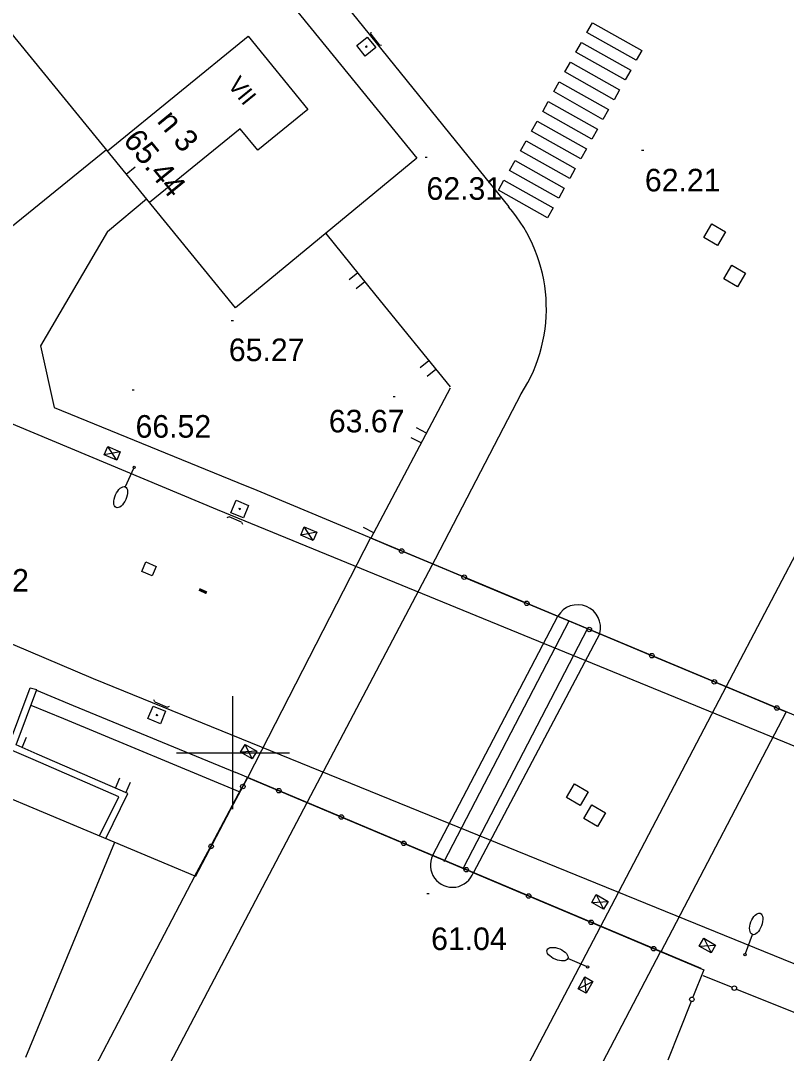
# Model space of a CAD drawing. Extents: x 506500 to 506851, y 4789550 to 4789800.
# Drawn here: x 506690.61 to 506724.49, y 4789636.69 to 4789682.42 of the extents above; entities that cross this region are included whole.
import ezdxf

# ---------------------------------------------------------------- set-up
doc = ezdxf.new("R2010")
doc.units = 0
for name, color, linetype in [('Alturas edific 1_500-TopEdi', 7, 'Continuous'), ('Arqueta alumbrado-SerAlu', 7, 'Continuous'), ('Arqueta saneamiento-SerSan', 7, 'Continuous'), ('Barandilla metalica-UrbCer', 7, 'Continuous'), ('Borde puente-ViaPue', 7, 'Continuous'), ('Bordillo-UrbAce', 7, 'Continuous'), ('Calles de 2 orden 1_500-TopCal', 7, 'Continuous'), ('cota punto 1_500 altimetria-AltAlt', 7, 'Continuous'), ('cota umbral-AltAlt', 7, 'Continuous'), ('Delim Alturas-UrbEdi', 7, 'Continuous'), ('Entrada en finca-UrbEdi', 7, 'Continuous'), ('Fachada-UrbEdi', 7, 'Continuous'), ('Farola-SerAlu', 7, 'Continuous'), ('Jardin bien definido-UrbJar', 7, 'Continuous'), ('Muro-UrbCer', 7, 'Continuous'), ('Numeros de portal 1_500-TopEdi', 7, 'Continuous'), ('Paso cebra peatones-SerCir', 7, 'Continuous'), ('punto 1_500 altimetria-AltAlt', 7, 'Continuous'), ('punto cuadricula 1_500-AltAlt', 7, 'Continuous'), ('punto umbral-AltAlt', 7, 'Continuous'), ('Seto-UrbCer', 7, 'Continuous'), ('Sumidero-SerSan', 7, 'Continuous')]:
    doc.layers.add(name, color=color, linetype=linetype)

msp = doc.modelspace()

# ---------------------------------------------------------------- linework, layer by layer
at = {"layer": 'Arqueta alumbrado-SerAlu'}
for p, q in [((506694.862, 4789662.96), (506694.462, 4789663.56)), ((506695.016, 4789663.329), (506694.308, 4789663.191)), ((506703.555, 4789659.405), (506703.155, 4789660.005)), ((506703.709, 4789659.774), (506703.001, 4789659.636)), ((506700.855, 4789649.722), (506700.535, 4789650.369)), ((506701.055, 4789650.069), (506700.335, 4789650.022)), ((506715.879, 4789643.369), (506716.599, 4789643.416)), ((506716.079, 4789643.716), (506716.399, 4789643.069)), ((506720.839, 4789641.78), (506721.159, 4789641.133)), ((506720.639, 4789641.433), (506721.359, 4789641.48)), ((506715.28, 4789639.548), (506715.927, 4789639.868)), ((506715.627, 4789639.348), (506715.58, 4789640.068))]:
    msp.add_line(p, q, dxfattribs=at)
for points in [[(506694.308, 4789663.191), (506694.462, 4789663.56), (506695.016, 4789663.329), (506694.862, 4789662.96)], [(506703.001, 4789659.636), (506703.155, 4789660.005), (506703.709, 4789659.774), (506703.555, 4789659.405)], [(506700.335, 4789650.022), (506700.535, 4789650.369), (506701.055, 4789650.069), (506700.855, 4789649.722)], [(506716.599, 4789643.416), (506716.399, 4789643.069), (506715.879, 4789643.369), (506716.079, 4789643.716)], [(506721.359, 4789641.48), (506721.159, 4789641.133), (506720.639, 4789641.433), (506720.839, 4789641.78)], [(506715.58, 4789640.068), (506715.927, 4789639.868), (506715.627, 4789639.348), (506715.28, 4789639.548)]]:
    msp.add_lwpolyline(points, close=True, dxfattribs=at)
at = {"layer": 'Arqueta saneamiento-SerSan'}
for points in [[(506721.448, 4789672.47), (506720.841, 4789672.819), (506721.192, 4789673.426), (506721.798, 4789673.075)], [(506722.334, 4789670.633), (506721.727, 4789670.982), (506722.078, 4789671.589), (506722.684, 4789671.238)], [(506695.965, 4789658.029), (506696.142, 4789658.447), (506696.598, 4789658.254), (506696.421, 4789657.836)], [(506714.762, 4789648.016), (506715.112, 4789648.622), (506715.718, 4789648.272), (506715.368, 4789647.666)], [(506715.534, 4789647.086), (506715.884, 4789647.692), (506716.49, 4789647.342), (506716.14, 4789646.736)]]:
    msp.add_lwpolyline(points, close=True, dxfattribs=at)
at = {"layer": 'Barandilla metalica-UrbCer'}
for points in [[(506706.085, 4789659.512), (506724.483, 4789651.809)], [(506706.085, 4789659.512), (506707.376, 4789658.971)], [(506707.56, 4789658.894), (506710.143, 4789657.813)], [(506710.327, 4789657.736), (506712.91, 4789656.655)], [(506713.094, 4789656.578), (506715.677, 4789655.497)], [(506715.861, 4789655.42), (506718.444, 4789654.338)], [(506718.628, 4789654.261), (506721.211, 4789653.179)], [(506721.395, 4789653.102), (506723.978, 4789652.021)], [(506724.162, 4789651.944), (506724.483, 4789651.809)], [(506698.342, 4789644.524), (506700.666, 4789648.927)], [(506700.489, 4789648.592), (506700.654, 4789648.901)], [(506700.65, 4789648.902), (506720.835, 4789640.386)], [(506700.65, 4789648.902), (506701.94, 4789648.358)], [(506699.07, 4789645.947), (506700.377, 4789648.423)], [(506702.124, 4789648.28), (506704.704, 4789647.192)], [(506704.888, 4789647.114), (506707.468, 4789646.026)], [(506698.319, 4789644.54), (506698.973, 4789645.778)], [(506707.652, 4789645.948), (506710.232, 4789644.859)], [(506710.416, 4789644.781), (506712.995, 4789643.693)], [(506713.179, 4789643.615), (506715.759, 4789642.527)], [(506715.943, 4789642.449), (506718.523, 4789641.361)], [(506718.707, 4789641.283), (506720.837, 4789640.385)], [(506720.837, 4789640.385), (506720.35, 4789639.169)], [(506720.8, 4789640.139), (506722.1, 4789639.609)], [(506722.29, 4789639.529), (506724.89, 4789638.479)], [(506720.28, 4789638.979), (506719.24, 4789636.379)]]:
    msp.add_lwpolyline(points, dxfattribs=at)
for centre in [(506707.468, 4789658.933), (506710.236, 4789657.774), (506713.003, 4789656.616), (506715.77, 4789655.457), (506718.537, 4789654.298), (506721.304, 4789653.14), (506724.072, 4789651.981), (506700.442, 4789648.503), (506702.032, 4789648.319), (506704.796, 4789647.153), (506699.034, 4789645.856), (506707.56, 4789645.987), (506710.324, 4789644.821), (506713.088, 4789643.654), (506715.852, 4789642.488), (506718.616, 4789641.322), (506722.19, 4789639.575), (506720.312, 4789639.077)]:
    msp.add_circle(centre, 0.1, dxfattribs=at)
at = {"layer": 'Borde puente-ViaPue'}
for p, q in [((506701.051, 4789661.63), (506731.11, 4789649.039)), ((506706.091, 4789659.519), (506700.653, 4789648.91)), ((506709.341, 4789645.188), (506714.876, 4789655.839)), ((506715.698, 4789655.494), (506710.187, 4789644.89)), ((506718.94, 4789641.169), (506724.491, 4789651.829)), ((506720.72, 4789640.449), (506700.131, 4789649.13))]:
    msp.add_line(p, q, dxfattribs=at)
at = {"layer": 'Bordillo-UrbAce'}
for p, q in [((506688.732, 4789703.239), (506710.652, 4789676.108)), ((506710.652, 4789676.108), (506712.211, 4789674.179)), ((506699.32, 4789660.756), (506666.302, 4789674.57)), ((506721.846, 4789652.951), (506729.431, 4789667.439)), ((506712.757, 4789665.909), (506708.954, 4789658.569)), ((506708.954, 4789658.569), (506703.287, 4789647.804)), ((506708.843, 4789645.457), (506714.384, 4789656.045)), ((506716.232, 4789655.283), (506710.64, 4789644.699)), ((506716.261, 4789642.287), (506721.846, 4789652.951)), ((506700.653, 4789648.91), (506698.319, 4789644.544)), ((506703.277, 4789647.785), (506695.565, 4789633.134)), ((506710.88, 4789632.01), (506716.261, 4789642.287))]:
    msp.add_line(p, q, dxfattribs=at)
for points in [[(506629.961, 4789680.479), (506693.809, 4789653.29)], [(506731.116, 4789645.637), (506731.03, 4789647.745), (506699.32, 4789660.756)], [(506693.809, 4789653.29), (506727.428, 4789639.606), (506728.982, 4789640.883)]]:
    msp.add_lwpolyline(points, dxfattribs=at)
for centre, radius, start, end in [((506706.941, 4789669.669), 6.931, 327.0483, 40.6269), ((506715.258, 4789655.544), 1.008, 344.995, 150.1863), ((506709.716, 4789645.018), 0.977, 153.3637, 340.9467)]:
    msp.add_arc(centre, radius, start, end, dxfattribs=at)
at = {"layer": 'Delim Alturas-UrbEdi'}
for p, q in [((506694.445, 4789676.65), (506700.672, 4789681.73)), ((506700.672, 4789681.73), (506703.318, 4789678.487)), ((506703.318, 4789678.487), (506701.1, 4789676.678)), ((506700.319, 4789677.635), (506696.309, 4789674.365)), ((506701.1, 4789676.678), (506700.319, 4789677.635)), ((506690.832, 4789636.521), (506694.774, 4789646.032))]:
    msp.add_line(p, q, dxfattribs=at)
at = {"layer": 'Entrada en finca-UrbEdi'}
msp.add_line((506695.28, 4789675.626), (506695.667, 4789675.942), dxfattribs=at)
at = {"layer": 'Fachada-UrbEdi'}
for p, q in [((506700.115, 4789669.699), (506687.527, 4789685.134)), ((506708.143, 4789676.329), (506700.115, 4789669.699)), ((506689.947, 4789648.057), (506698.312, 4789644.547))]:
    msp.add_line(p, q, dxfattribs=at)
for points in [[(506695.602, 4789691.739), (506708.143, 4789676.329)], [(506698.312, 4789644.547), (506693.224, 4789634.809)]]:
    msp.add_lwpolyline(points, dxfattribs=at)
at = {"layer": 'Farola-SerAlu'}
for p, q in [((506695.607, 4789662.593), (506695.238, 4789661.773)), ((506722.679, 4789641.101), (506722.987, 4789641.946)), ((506715.651, 4789640.532), (506714.823, 4789640.884))]:
    msp.add_line(p, q, dxfattribs=at)
for centre in [(506695.628, 4789662.639), (506722.662, 4789641.054), (506715.697, 4789640.513)]:
    msp.add_circle(centre, 0.05, dxfattribs=at)
for centre, major_axis in [((506695.032, 4789661.317), (0.205, 0.456)), ((506723.158, 4789642.417), (-0.171, -0.47)), ((506714.363, 4789641.079), (0.46, -0.195))]:
    msp.add_ellipse(centre, major_axis=major_axis, ratio=0.5, dxfattribs=at)
at = {"layer": 'Jardin bien definido-UrbJar'}
msp.add_line((506694.444, 4789673.076), (506696.178, 4789674.526), dxfattribs=at)
for points in [[(506694.405, 4789676.7), (506684.431, 4789668.61), (506674.551, 4789672.71), (506675.951, 4789676.39)], [(506694.444, 4789673.076), (506691.481, 4789668.02), (506692.091, 4789665.29), (506700.216, 4789661.97)], [(506700.216, 4789661.97), (506701.051, 4789661.63)]]:
    msp.add_lwpolyline(points, dxfattribs=at)
at = {"layer": 'Muro-UrbCer'}
for p, q in [((506705.521, 4789671.249), (506705.141, 4789670.939)), ((506705.841, 4789670.859), (506705.451, 4789670.549)), ((506708.671, 4789667.359), (506708.281, 4789667.049)), ((506708.981, 4789666.969), (506708.591, 4789666.659)), ((506708.331, 4789663.719), (506707.881, 4789663.949)), ((506708.561, 4789664.159), (506708.121, 4789664.389)), ((506706.231, 4789659.739), (506705.781, 4789659.969)), ((506691.032, 4789652.878), (506691.321, 4789652.803)), ((506690.671, 4789650.23), (506690.871, 4789650.69)), ((506694.801, 4789648.43), (506695.001, 4789648.89)), ((506695.261, 4789648.23), (506695.461, 4789648.69))]:
    msp.add_line(p, q, dxfattribs=at)
for points in [[(506704.111, 4789672.999), (506706.331, 4789670.253)], [(506706.331, 4789670.253), (506709.611, 4789666.199)], [(506709.611, 4789666.149), (506706.091, 4789659.479)], [(506691.156, 4789649.694), (506690.021, 4789650.19), (506691.032, 4789652.878)], [(506691.337, 4789649.941), (506690.401, 4789650.35), (506691.321, 4789652.803)], [(506694.38, 4789646.197), (506695.351, 4789648.19), (506691.337, 4789649.941)], [(506694.099, 4789646.315), (506694.951, 4789648.04), (506691.156, 4789649.694)]]:
    msp.add_lwpolyline(points, dxfattribs=at)
at = {"layer": 'Paso cebra peatones-SerCir'}
for points in [[(506715.914, 4789682.326), (506718.093, 4789681.1), (506717.848, 4789680.665), (506715.669, 4789681.89)], [(506715.424, 4789681.454), (506717.603, 4789680.229), (506717.358, 4789679.793), (506715.179, 4789681.019)], [(506714.934, 4789680.583), (506717.113, 4789679.357), (506716.868, 4789678.921), (506714.689, 4789680.147)], [(506714.444, 4789679.711), (506716.623, 4789678.486), (506716.377, 4789678.05), (506714.199, 4789679.276)], [(506713.953, 4789678.84), (506716.132, 4789677.614), (506715.887, 4789677.178), (506713.708, 4789678.404)], [(506713.463, 4789677.968), (506715.642, 4789676.742), (506715.397, 4789676.307), (506713.218, 4789677.532)], [(506712.973, 4789677.097), (506715.152, 4789675.871), (506714.907, 4789675.435), (506712.728, 4789676.661)], [(506712.483, 4789676.225), (506714.662, 4789674.999), (506714.416, 4789674.564), (506712.237, 4789675.789)], [(506711.992, 4789675.353), (506714.171, 4789674.128), (506713.926, 4789673.692), (506711.747, 4789674.918)]]:
    msp.add_lwpolyline(points, close=True, dxfattribs=at)
at = {"layer": 'punto 1_500 altimetria-AltAlt'}
for p, q in [((506708.501, 4789676.371), (506708.601, 4789676.371)), ((506718.08, 4789676.688), (506718.18, 4789676.688)), ((506699.927, 4789669.146), (506700.027, 4789669.146)), ((506695.534, 4789666.078), (506695.634, 4789666.078)), ((506707.085, 4789665.772), (506707.185, 4789665.772)), ((506708.58, 4789643.77), (506708.68, 4789643.77))]:
    msp.add_line(p, q, dxfattribs=at)
at = {"layer": 'punto cuadricula 1_500-AltAlt'}
for p, q in [((506700, 4789647.5), (506700, 4789652.5)), ((506697.5, 4789650), (506702.5, 4789650))]:
    msp.add_line(p, q, dxfattribs=at)
at = {"layer": 'punto umbral-AltAlt'}
msp.add_line((506695.28, 4789675.626), (506695.667, 4789675.942), dxfattribs=at)
at = {"layer": 'Seto-UrbCer'}
for p, q in [((506691.309, 4789652.772), (506692.929, 4789652.098)), ((506691.062, 4789652.112), (506692.499, 4789651.514)), ((506692.929, 4789652.098), (506700.131, 4789649.13)), ((506692.499, 4789651.514), (506700.311, 4789648.27)), ((506713.72, 4789631.22), (506718.92, 4789641.179))]:
    msp.add_line(p, q, dxfattribs=at)
at = {"layer": 'Sumidero-SerSan'}
for p, q in [((506706.102, 4789681.818), (506706.113, 4789681.918)), ((506706.102, 4789681.818), (506706.477, 4789681.35)), ((506706.477, 4789681.35), (506706.577, 4789681.339)), ((506705.86, 4789681.24), (506705.938, 4789681.303)), ((506705.868, 4789681.31), (506705.93, 4789681.232)), ((506700.348, 4789660.77), (506700.256, 4789660.809)), ((506700.321, 4789660.835), (506700.282, 4789660.743)), ((506699.831, 4789660.446), (506699.737, 4789660.408)), ((506700.383, 4789660.212), (506699.831, 4789660.446)), ((506700.383, 4789660.212), (506700.421, 4789660.119)), ((506696.545, 4789652.251), (506696.504, 4789652.342)), ((506696.545, 4789652.251), (506697.097, 4789652.02)), ((506697.097, 4789652.02), (506697.191, 4789652.059)), ((506696.588, 4789651.692), (506696.679, 4789651.652)), ((506696.611, 4789651.628), (506696.652, 4789651.72))]:
    msp.add_line(p, q, dxfattribs=at)
for points in [[(506705.477, 4789681.318), (506705.946, 4789681.693), (506706.321, 4789681.225), (506705.852, 4789680.85)], [(506700.695, 4789660.949), (506700.461, 4789660.396), (506699.908, 4789660.63), (506700.142, 4789661.183)], [(506696.241, 4789651.51), (506696.469, 4789652.063), (506697.022, 4789651.836), (506696.795, 4789651.283)]]:
    msp.add_lwpolyline(points, close=True, dxfattribs=at)

# ---------------------------------------------------------------- texts
at = {"layer": 'Alturas edific 1_500-TopEdi'}
msp.add_text('VII', height=0.75, rotation=309.0765, dxfattribs=at).set_placement((506699.736, 4789679.559))
at = {"layer": 'Calles de 2 orden 1_500-TopCal'}
msp.add_text('-', height=1.13, rotation=335.9698, dxfattribs=at).set_placement((506698.265, 4789656.861))
at = {"layer": 'cota punto 1_500 altimetria-AltAlt'}
for s, p in [('62.21', (506718.231, 4789674.859)), ('62.31', (506708.567, 4789674.487)), ('65.27', (506699.82, 4789667.342)), ('66.52', (506695.691, 4789663.952)), ('63.67', (506704.245, 4789664.186)), ('66.12', (506687.625, 4789657.135)), ('61.04', (506708.771, 4789641.26))]:
    msp.add_text(s, height=1, rotation=359.9988, dxfattribs=at).set_placement(p)
at = {"layer": 'cota umbral-AltAlt'}
msp.add_text('65.44', height=1, rotation=309.2742, dxfattribs=at).set_placement((506695.102, 4789677.102))
at = {"layer": 'Numeros de portal 1_500-TopEdi'}
msp.add_text('n 3', height=1, rotation=309.1962, dxfattribs=at).set_placement((506696.605, 4789677.958))

doc.saveas('drawing.dxf')
